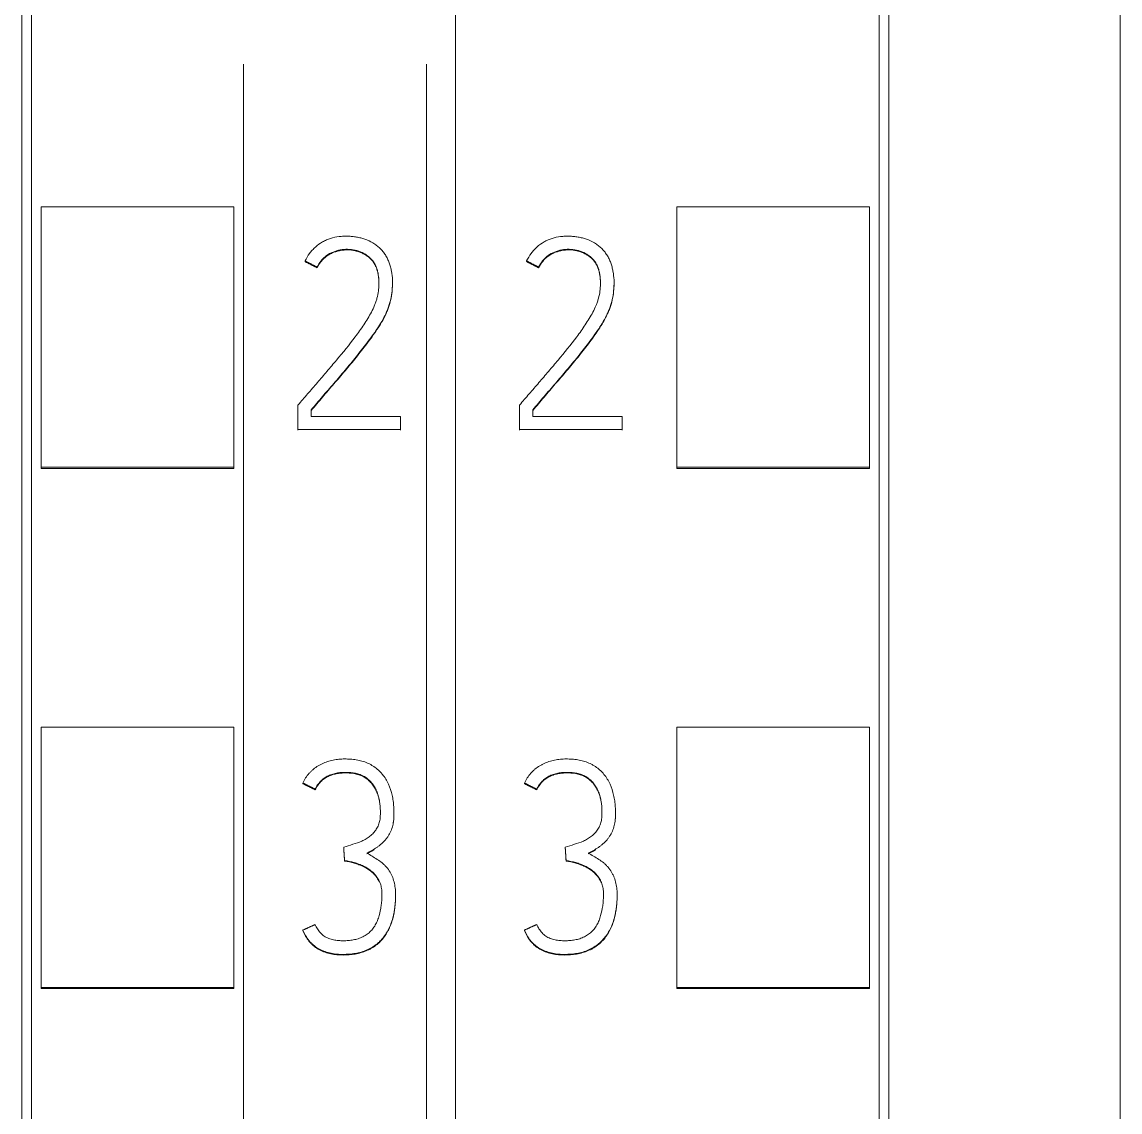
# Model space of a CAD drawing. Header units: millimetres. Extents: x 4137 to 6698, y 1400 to 3585.
# Drawn here: x 5350.55 to 5361.95, y 3282.65 to 3293.96 of the extents above; entities that cross this region are included whole.
import ezdxf

# ---------------------------------------------------------------- set-up
doc = ezdxf.new("R2010")
doc.units = ezdxf.units.MM
doc.layers.add('000-PI-Oprema', color=30, linetype='Continuous', lineweight=5)

msp = doc.modelspace()

# ---------------------------------------------------------------- linework, layer by layer
at = {"layer": '000-PI-Oprema', "color": 0, "linetype": 'ByBlock', "lineweight": 0}
for p, q in [((5355.048, 3360.459), (5355.048, 3247.041)), ((5355.048, 3360.459), (5355.048, 3247.041)), ((5350.648, 3249.363), (5350.648, 3358.178)), ((5359.448, 3358.178), (5359.448, 3249.363)), ((5352.848, 3293.528), (5352.848, 3229.573)), ((5354.748, 3293.528), (5354.748, 3229.573)), ((5350.748, 3289.342), (5350.748, 3292.044)), ((5350.748, 3292.044), (5352.748, 3292.044)), ((5352.748, 3289.342), (5352.748, 3292.044)), ((5357.348, 3289.342), (5357.348, 3292.044)), ((5359.348, 3292.044), (5357.348, 3292.044)), ((5359.348, 3289.342), (5359.348, 3292.044)), ((5353.487, 3291.483), (5353.487, 3291.476)), ((5353.612, 3291.419), (5353.612, 3291.413)), ((5355.787, 3291.483), (5355.787, 3291.476)), ((5355.912, 3291.419), (5355.912, 3291.413)), ((5354.395, 3291.251), (5354.395, 3291.257)), ((5356.695, 3291.251), (5356.695, 3291.257)), ((5353.413, 3289.987), (5353.413, 3289.732)), ((5353.551, 3289.87), (5353.551, 3289.937)), ((5355.713, 3289.987), (5355.713, 3289.732)), ((5355.851, 3289.87), (5355.851, 3289.937)), ((5354.478, 3289.87), (5353.551, 3289.87)), ((5354.478, 3289.732), (5354.478, 3289.87)), ((5356.778, 3289.87), (5355.851, 3289.87)), ((5356.778, 3289.732), (5356.778, 3289.87)), ((5353.413, 3289.732), (5353.413, 3289.725)), ((5353.413, 3289.732), (5354.478, 3289.732)), ((5354.478, 3289.732), (5354.478, 3289.725)), ((5355.713, 3289.732), (5355.713, 3289.725)), ((5355.713, 3289.732), (5356.778, 3289.732)), ((5356.778, 3289.732), (5356.778, 3289.725)), ((5350.748, 3289.328), (5350.748, 3289.342)), ((5350.748, 3289.342), (5352.748, 3289.342)), ((5350.748, 3289.328), (5352.748, 3289.328)), ((5352.748, 3289.328), (5352.748, 3289.342)), ((5357.348, 3289.328), (5357.348, 3289.342)), ((5359.348, 3289.342), (5357.348, 3289.342)), ((5359.348, 3289.328), (5357.348, 3289.328)), ((5359.348, 3289.328), (5359.348, 3289.342)), ((5350.748, 3283.941), (5350.748, 3286.642)), ((5350.748, 3286.642), (5352.748, 3286.642)), ((5352.748, 3283.941), (5352.748, 3286.642)), ((5357.348, 3283.941), (5357.348, 3286.642)), ((5359.348, 3286.642), (5357.348, 3286.642)), ((5359.348, 3283.941), (5359.348, 3286.642)), ((5353.464, 3286.063), (5353.464, 3286.057)), ((5355.764, 3286.063), (5355.764, 3286.057)), ((5353.592, 3285.999), (5353.592, 3285.993)), ((5355.892, 3285.999), (5355.892, 3285.993)), ((5354.41, 3285.745), (5354.41, 3285.751)), ((5356.71, 3285.745), (5356.71, 3285.751)), ((5353.888, 3285.398), (5353.888, 3285.392)), ((5356.188, 3285.398), (5356.188, 3285.392)), ((5353.897, 3285.259), (5353.897, 3285.253)), ((5356.197, 3285.259), (5356.197, 3285.253)), ((5354.427, 3284.891), (5354.427, 3284.898)), ((5356.727, 3284.891), (5356.727, 3284.898)), ((5353.464, 3284.536), (5353.464, 3284.53)), ((5355.764, 3284.536), (5355.764, 3284.53)), ((5350.748, 3283.928), (5350.748, 3283.941)), ((5350.748, 3283.941), (5352.748, 3283.941)), ((5350.748, 3283.928), (5352.748, 3283.928)), ((5352.748, 3283.928), (5352.748, 3283.941)), ((5357.348, 3283.928), (5357.348, 3283.941)), ((5359.348, 3283.941), (5357.348, 3283.941)), ((5359.348, 3283.928), (5357.348, 3283.928)), ((5359.348, 3283.928), (5359.348, 3283.941))]:
    msp.add_line(p, q, dxfattribs=at)
for points, knots in [([(5350.548, 3249.078), (5350.548, 3252.418), (5350.548, 3260.383), (5350.548, 3273.023), (5350.548, 3288.509), (5350.548, 3302.803), (5350.548, 3317.013), (5350.548, 3331.58), (5350.548, 3345.75), (5350.548, 3355.32), (5350.548, 3358.364)], [0, 0, 0, 0, 0.091483, 0.21812, 0.346206, 0.515858, 0.610111, 0.736264, 0.916066, 1, 1, 1, 1]), ([(5359.548, 3358.364), (5359.548, 3355.32), (5359.548, 3345.75), (5359.548, 3331.58), (5359.548, 3317.013), (5359.548, 3302.803), (5359.548, 3288.509), (5359.548, 3273.023), (5359.548, 3260.383), (5359.548, 3252.418), (5359.548, 3249.078)], [0, 0, 0, 0, 0.083934, 0.263736, 0.389889, 0.484142, 0.653794, 0.78188, 0.908517, 1, 1, 1, 1]), ([(5361.948, 3355.298), (5361.948, 3353.275), (5361.948, 3344.726), (5361.948, 3331.58), (5361.948, 3317.013), (5361.948, 3302.803), (5361.948, 3288.509), (5361.948, 3273.023), (5361.948, 3260.265), (5361.948, 3251.383), (5361.948, 3247.126), (5361.948, 3246.328)], [0, 0, 0, 0, 0.055935, 0.236292, 0.362833, 0.457376, 0.627551, 0.756032, 0.883059, 0.978086, 1, 1, 1, 1]), ([(5353.551, 3289.937), (5353.59, 3289.983), (5353.629, 3290.029), (5353.707, 3290.121), (5353.746, 3290.166), (5353.825, 3290.258), (5353.864, 3290.304), (5353.941, 3290.396), (5353.98, 3290.443), (5354.056, 3290.536), (5354.093, 3290.583), (5354.148, 3290.655), (5354.166, 3290.68), (5354.201, 3290.729), (5354.218, 3290.754), (5354.252, 3290.804), (5354.268, 3290.829), (5354.298, 3290.881), (5354.312, 3290.908), (5354.331, 3290.949), (5354.337, 3290.962), (5354.348, 3290.991), (5354.353, 3291.005), (5354.367, 3291.048), (5354.375, 3291.077), (5354.386, 3291.136), (5354.39, 3291.166), (5354.393, 3291.211), (5354.394, 3291.226), (5354.395, 3291.257), (5354.395, 3291.272), (5354.393, 3291.317), (5354.389, 3291.347), (5354.381, 3291.392), (5354.378, 3291.406), (5354.37, 3291.436), (5354.366, 3291.45), (5354.356, 3291.479), (5354.349, 3291.493), (5354.336, 3291.519), (5354.329, 3291.533), (5354.317, 3291.552), (5354.312, 3291.558), (5354.303, 3291.57), (5354.299, 3291.576), (5354.284, 3291.594), (5354.274, 3291.605), (5354.253, 3291.626), (5354.241, 3291.636), (5354.223, 3291.65), (5354.217, 3291.655), (5354.205, 3291.663), (5354.198, 3291.667), (5354.165, 3291.687), (5354.137, 3291.699), (5354.094, 3291.714), (5354.08, 3291.718), (5354.051, 3291.726), (5354.036, 3291.729), (5354.006, 3291.734), (5353.991, 3291.736), (5353.961, 3291.739), (5353.946, 3291.74), (5353.915, 3291.741), (5353.9, 3291.74), (5353.87, 3291.739), (5353.855, 3291.738), (5353.81, 3291.733), (5353.78, 3291.727), (5353.737, 3291.713), (5353.723, 3291.708), (5353.702, 3291.698), (5353.695, 3291.695), (5353.681, 3291.688), (5353.674, 3291.685), (5353.642, 3291.666), (5353.617, 3291.648), (5353.583, 3291.618), (5353.572, 3291.607), (5353.552, 3291.584), (5353.542, 3291.573), (5353.516, 3291.536), (5353.5, 3291.511), (5353.487, 3291.483)], [0, 0, 0, 0, 0.0625, 0.0625, 0.125, 0.125, 0.1875, 0.1875, 0.25, 0.25, 0.3125, 0.3125, 0.34375, 0.34375, 0.375, 0.375, 0.40625, 0.40625, 0.4375, 0.4375, 0.453125, 0.453125, 0.46875, 0.46875, 0.5, 0.5, 0.53125, 0.53125, 0.546875, 0.546875, 0.5625, 0.5625, 0.59375, 0.59375, 0.609375, 0.609375, 0.625, 0.625, 0.640625, 0.640625, 0.65625, 0.65625, 0.664063, 0.664063, 0.671875, 0.671875, 0.6875, 0.6875, 0.703125, 0.703125, 0.710938, 0.710938, 0.71875, 0.71875, 0.75, 0.75, 0.765625, 0.765625, 0.78125, 0.78125, 0.796875, 0.796875, 0.8125, 0.8125, 0.828125, 0.828125, 0.84375, 0.84375, 0.875, 0.875, 0.890625, 0.890625, 0.898438, 0.898438, 0.90625, 0.90625, 0.9375, 0.9375, 0.953125, 0.953125, 0.96875, 0.96875, 1, 1, 1, 1]), ([(5355.851, 3289.937), (5355.89, 3289.983), (5355.929, 3290.029), (5356.007, 3290.121), (5356.046, 3290.166), (5356.125, 3290.258), (5356.164, 3290.304), (5356.241, 3290.396), (5356.28, 3290.443), (5356.356, 3290.536), (5356.393, 3290.583), (5356.448, 3290.655), (5356.466, 3290.68), (5356.501, 3290.729), (5356.518, 3290.754), (5356.552, 3290.804), (5356.568, 3290.829), (5356.598, 3290.881), (5356.612, 3290.908), (5356.631, 3290.949), (5356.637, 3290.962), (5356.648, 3290.991), (5356.653, 3291.005), (5356.667, 3291.048), (5356.675, 3291.077), (5356.686, 3291.136), (5356.69, 3291.166), (5356.693, 3291.211), (5356.694, 3291.226), (5356.695, 3291.257), (5356.695, 3291.272), (5356.693, 3291.317), (5356.689, 3291.347), (5356.681, 3291.392), (5356.678, 3291.406), (5356.67, 3291.436), (5356.666, 3291.45), (5356.656, 3291.479), (5356.649, 3291.493), (5356.636, 3291.519), (5356.629, 3291.533), (5356.617, 3291.552), (5356.612, 3291.558), (5356.603, 3291.57), (5356.599, 3291.576), (5356.584, 3291.594), (5356.574, 3291.605), (5356.553, 3291.626), (5356.541, 3291.636), (5356.523, 3291.65), (5356.517, 3291.655), (5356.505, 3291.663), (5356.498, 3291.667), (5356.465, 3291.687), (5356.437, 3291.699), (5356.394, 3291.714), (5356.38, 3291.718), (5356.351, 3291.726), (5356.336, 3291.729), (5356.306, 3291.734), (5356.291, 3291.736), (5356.261, 3291.739), (5356.246, 3291.74), (5356.215, 3291.741), (5356.2, 3291.74), (5356.17, 3291.739), (5356.155, 3291.738), (5356.11, 3291.733), (5356.08, 3291.727), (5356.037, 3291.713), (5356.023, 3291.708), (5356.002, 3291.698), (5355.995, 3291.695), (5355.981, 3291.688), (5355.974, 3291.685), (5355.942, 3291.666), (5355.917, 3291.648), (5355.883, 3291.618), (5355.872, 3291.607), (5355.852, 3291.584), (5355.842, 3291.573), (5355.816, 3291.536), (5355.8, 3291.511), (5355.787, 3291.483)], [0, 0, 0, 0, 0.0625, 0.0625, 0.125, 0.125, 0.1875, 0.1875, 0.25, 0.25, 0.3125, 0.3125, 0.34375, 0.34375, 0.375, 0.375, 0.40625, 0.40625, 0.4375, 0.4375, 0.453125, 0.453125, 0.46875, 0.46875, 0.5, 0.5, 0.53125, 0.53125, 0.546875, 0.546875, 0.5625, 0.5625, 0.59375, 0.59375, 0.609375, 0.609375, 0.625, 0.625, 0.640625, 0.640625, 0.65625, 0.65625, 0.664063, 0.664063, 0.671875, 0.671875, 0.6875, 0.6875, 0.703125, 0.703125, 0.710938, 0.710938, 0.71875, 0.71875, 0.75, 0.75, 0.765625, 0.765625, 0.78125, 0.78125, 0.796875, 0.796875, 0.8125, 0.8125, 0.828125, 0.828125, 0.84375, 0.84375, 0.875, 0.875, 0.890625, 0.890625, 0.898438, 0.898438, 0.90625, 0.90625, 0.9375, 0.9375, 0.953125, 0.953125, 0.96875, 0.96875, 1, 1, 1, 1]), ([(5353.612, 3291.419), (5353.624, 3291.442), (5353.637, 3291.464), (5353.661, 3291.495), (5353.67, 3291.504), (5353.689, 3291.523), (5353.699, 3291.531), (5353.73, 3291.554), (5353.753, 3291.566), (5353.801, 3291.586), (5353.826, 3291.593), (5353.864, 3291.6), (5353.877, 3291.602), (5353.903, 3291.604), (5353.916, 3291.605), (5353.955, 3291.604), (5353.981, 3291.601), (5354.018, 3291.593), (5354.031, 3291.589), (5354.056, 3291.581), (5354.068, 3291.576), (5354.103, 3291.56), (5354.125, 3291.546), (5354.155, 3291.522), (5354.165, 3291.513), (5354.183, 3291.494), (5354.191, 3291.484), (5354.202, 3291.468), (5354.206, 3291.462), (5354.212, 3291.451), (5354.221, 3291.434), (5354.228, 3291.416), (5354.237, 3291.391), (5354.24, 3291.378), (5354.245, 3291.353), (5354.247, 3291.34), (5354.251, 3291.314), (5354.252, 3291.302), (5354.253, 3291.276), (5354.253, 3291.263), (5354.253, 3291.237), (5354.253, 3291.224), (5354.251, 3291.198), (5354.25, 3291.185), (5354.245, 3291.147), (5354.24, 3291.121), (5354.23, 3291.084), (5354.226, 3291.071), (5354.218, 3291.047), (5354.213, 3291.035), (5354.198, 3290.999), (5354.187, 3290.975), (5354.164, 3290.93), (5354.151, 3290.908), (5354.124, 3290.864), (5354.11, 3290.842), (5354.068, 3290.778), (5354.038, 3290.737), (5353.945, 3290.613), (5353.88, 3290.533), (5353.781, 3290.415), (5353.748, 3290.376), (5353.681, 3290.298), (5353.648, 3290.259), (5353.581, 3290.181), (5353.547, 3290.142), (5353.48, 3290.064), (5353.446, 3290.025), (5353.413, 3289.987)], [0, 0, 0, 0, 0.03125, 0.03125, 0.046875, 0.046875, 0.0625, 0.0625, 0.09375, 0.09375, 0.125, 0.125, 0.140625, 0.140625, 0.15625, 0.15625, 0.1875, 0.1875, 0.203125, 0.203125, 0.21875, 0.21875, 0.25, 0.25, 0.265625, 0.265625, 0.28125, 0.28125, 0.289063, 0.289063, 0.296875, 0.3125, 0.3125, 0.328125, 0.328125, 0.34375, 0.34375, 0.359375, 0.359375, 0.375, 0.375, 0.390625, 0.390625, 0.40625, 0.40625, 0.4375, 0.4375, 0.453125, 0.453125, 0.46875, 0.46875, 0.5, 0.5, 0.53125, 0.53125, 0.5625, 0.5625, 0.625, 0.625, 0.75, 0.75, 0.8125, 0.8125, 0.875, 0.875, 0.9375, 0.9375, 1, 1, 1, 1]), ([(5354.253, 3291.248), (5354.253, 3291.258), (5354.253, 3291.269), (5354.252, 3291.292), (5354.251, 3291.305), (5354.248, 3291.33), (5354.246, 3291.343), (5354.241, 3291.369), (5354.237, 3291.381), (5354.23, 3291.406), (5354.225, 3291.418), (5354.217, 3291.436), (5354.214, 3291.442), (5354.207, 3291.453), (5354.204, 3291.459), (5354.186, 3291.486), (5354.168, 3291.505), (5354.143, 3291.526), (5354.137, 3291.53), (5354.127, 3291.537), (5354.111, 3291.548), (5354.082, 3291.564), (5354.058, 3291.574), (5354.033, 3291.583), (5354.021, 3291.586), (5353.983, 3291.595), (5353.957, 3291.598), (5353.905, 3291.599), (5353.866, 3291.595), (5353.828, 3291.586), (5353.803, 3291.579), (5353.79, 3291.575), (5353.766, 3291.565), (5353.754, 3291.56), (5353.732, 3291.547), (5353.72, 3291.54), (5353.689, 3291.517), (5353.67, 3291.499), (5353.646, 3291.469), (5353.638, 3291.458), (5353.624, 3291.436), (5353.618, 3291.425), (5353.612, 3291.413)], [0, 0, 0, 0, 0.034384, 0.034384, 0.076368, 0.076368, 0.118351, 0.118351, 0.160334, 0.160334, 0.202317, 0.202317, 0.223309, 0.223309, 0.244301, 0.244301, 0.328267, 0.328267, 0.349259, 0.349259, 0.370251, 0.412234, 0.454217, 0.454217, 0.496201, 0.496201, 0.580167, 0.580167, 0.664134, 0.706117, 0.706117, 0.7481, 0.7481, 0.790084, 0.790084, 0.832067, 0.832067, 0.916033, 0.916033, 0.958017, 0.958017, 1, 1, 1, 1]), ([(5355.912, 3291.419), (5355.924, 3291.442), (5355.937, 3291.464), (5355.961, 3291.495), (5355.97, 3291.504), (5355.989, 3291.523), (5355.999, 3291.531), (5356.03, 3291.554), (5356.053, 3291.566), (5356.101, 3291.586), (5356.126, 3291.593), (5356.164, 3291.6), (5356.177, 3291.602), (5356.203, 3291.604), (5356.216, 3291.605), (5356.255, 3291.604), (5356.281, 3291.601), (5356.318, 3291.593), (5356.331, 3291.589), (5356.356, 3291.581), (5356.368, 3291.576), (5356.403, 3291.56), (5356.425, 3291.546), (5356.455, 3291.522), (5356.465, 3291.513), (5356.483, 3291.494), (5356.491, 3291.484), (5356.502, 3291.468), (5356.506, 3291.462), (5356.512, 3291.451), (5356.521, 3291.434), (5356.528, 3291.416), (5356.537, 3291.391), (5356.54, 3291.378), (5356.545, 3291.353), (5356.547, 3291.34), (5356.551, 3291.314), (5356.552, 3291.302), (5356.553, 3291.276), (5356.553, 3291.263), (5356.553, 3291.237), (5356.553, 3291.224), (5356.551, 3291.198), (5356.55, 3291.185), (5356.545, 3291.147), (5356.54, 3291.121), (5356.53, 3291.084), (5356.526, 3291.071), (5356.518, 3291.047), (5356.513, 3291.035), (5356.498, 3290.999), (5356.487, 3290.975), (5356.464, 3290.93), (5356.451, 3290.908), (5356.424, 3290.864), (5356.41, 3290.842), (5356.368, 3290.778), (5356.338, 3290.737), (5356.245, 3290.613), (5356.18, 3290.533), (5356.081, 3290.415), (5356.048, 3290.376), (5355.981, 3290.298), (5355.948, 3290.259), (5355.881, 3290.181), (5355.847, 3290.142), (5355.78, 3290.064), (5355.746, 3290.025), (5355.713, 3289.987)], [0, 0, 0, 0, 0.03125, 0.03125, 0.046875, 0.046875, 0.0625, 0.0625, 0.09375, 0.09375, 0.125, 0.125, 0.140625, 0.140625, 0.15625, 0.15625, 0.1875, 0.1875, 0.203125, 0.203125, 0.21875, 0.21875, 0.25, 0.25, 0.265625, 0.265625, 0.28125, 0.28125, 0.289062, 0.289062, 0.296875, 0.3125, 0.3125, 0.328125, 0.328125, 0.34375, 0.34375, 0.359375, 0.359375, 0.375, 0.375, 0.390625, 0.390625, 0.40625, 0.40625, 0.4375, 0.4375, 0.453125, 0.453125, 0.46875, 0.46875, 0.5, 0.5, 0.53125, 0.53125, 0.5625, 0.5625, 0.625, 0.625, 0.75, 0.75, 0.8125, 0.8125, 0.875, 0.875, 0.9375, 0.9375, 1, 1, 1, 1]), ([(5356.553, 3291.248), (5356.553, 3291.258), (5356.553, 3291.269), (5356.552, 3291.292), (5356.551, 3291.305), (5356.548, 3291.33), (5356.546, 3291.343), (5356.541, 3291.369), (5356.537, 3291.381), (5356.53, 3291.406), (5356.525, 3291.418), (5356.517, 3291.436), (5356.514, 3291.442), (5356.507, 3291.453), (5356.504, 3291.459), (5356.486, 3291.486), (5356.468, 3291.505), (5356.443, 3291.526), (5356.437, 3291.53), (5356.427, 3291.537), (5356.411, 3291.548), (5356.382, 3291.564), (5356.358, 3291.574), (5356.333, 3291.583), (5356.321, 3291.586), (5356.283, 3291.595), (5356.257, 3291.598), (5356.205, 3291.599), (5356.166, 3291.595), (5356.128, 3291.586), (5356.103, 3291.579), (5356.09, 3291.575), (5356.066, 3291.565), (5356.054, 3291.56), (5356.032, 3291.547), (5356.02, 3291.54), (5355.989, 3291.517), (5355.97, 3291.499), (5355.946, 3291.469), (5355.938, 3291.458), (5355.924, 3291.436), (5355.918, 3291.425), (5355.912, 3291.413)], [0, 0, 0, 0, 0.034384, 0.034384, 0.076368, 0.076368, 0.118351, 0.118351, 0.160334, 0.160334, 0.202317, 0.202317, 0.223309, 0.223309, 0.244301, 0.244301, 0.328267, 0.328267, 0.349259, 0.349259, 0.370251, 0.412234, 0.454217, 0.454217, 0.496201, 0.496201, 0.580167, 0.580167, 0.664134, 0.706117, 0.706117, 0.7481, 0.7481, 0.790084, 0.790084, 0.832067, 0.832067, 0.916033, 0.916033, 0.958017, 0.958017, 1, 1, 1, 1]), ([(5354.395, 3291.25), (5354.395, 3291.245), (5354.395, 3291.239), (5354.394, 3291.218), (5354.393, 3291.203), (5354.39, 3291.158), (5354.386, 3291.128), (5354.374, 3291.069), (5354.367, 3291.04), (5354.353, 3290.997), (5354.347, 3290.983), (5354.336, 3290.954), (5354.33, 3290.94), (5354.311, 3290.899), (5354.297, 3290.873), (5354.267, 3290.821), (5354.25, 3290.796), (5354.217, 3290.746), (5354.2, 3290.721), (5354.165, 3290.673), (5354.147, 3290.648), (5354.093, 3290.576), (5354.055, 3290.529), (5353.979, 3290.436), (5353.941, 3290.39), (5353.863, 3290.297), (5353.824, 3290.252), (5353.746, 3290.16), (5353.707, 3290.114), (5353.629, 3290.022), (5353.59, 3289.976), (5353.551, 3289.93)], [0, 0, 0, 0, 0.010377, 0.010377, 0.038652, 0.038652, 0.095202, 0.095202, 0.151752, 0.151752, 0.180027, 0.180027, 0.208302, 0.208302, 0.264851, 0.264851, 0.321401, 0.321401, 0.377951, 0.377951, 0.434501, 0.434501, 0.547601, 0.547601, 0.660701, 0.660701, 0.7738, 0.7738, 0.8869, 0.8869, 1, 1, 1, 1]), ([(5356.695, 3291.25), (5356.695, 3291.245), (5356.695, 3291.239), (5356.694, 3291.218), (5356.693, 3291.203), (5356.69, 3291.158), (5356.686, 3291.128), (5356.674, 3291.069), (5356.667, 3291.04), (5356.653, 3290.997), (5356.647, 3290.983), (5356.636, 3290.954), (5356.63, 3290.94), (5356.611, 3290.899), (5356.597, 3290.873), (5356.567, 3290.821), (5356.55, 3290.796), (5356.517, 3290.746), (5356.5, 3290.721), (5356.465, 3290.673), (5356.447, 3290.648), (5356.393, 3290.576), (5356.355, 3290.529), (5356.279, 3290.436), (5356.241, 3290.39), (5356.163, 3290.297), (5356.124, 3290.252), (5356.046, 3290.16), (5356.007, 3290.114), (5355.929, 3290.022), (5355.89, 3289.976), (5355.851, 3289.93)], [0, 0, 0, 0, 0.010377, 0.010377, 0.038652, 0.038652, 0.095202, 0.095202, 0.151752, 0.151752, 0.180027, 0.180027, 0.208302, 0.208302, 0.264851, 0.264851, 0.321401, 0.321401, 0.377951, 0.377951, 0.434501, 0.434501, 0.547601, 0.547601, 0.660701, 0.660701, 0.7738, 0.7738, 0.8869, 0.8869, 1, 1, 1, 1]), ([(5353.464, 3286.063), (5353.472, 3286.082), (5353.492, 3286.117), (5353.516, 3286.149), (5353.537, 3286.172), (5353.544, 3286.179), (5353.558, 3286.193), (5353.566, 3286.2), (5353.589, 3286.219), (5353.606, 3286.231), (5353.632, 3286.246), (5353.641, 3286.252), (5353.659, 3286.261), (5353.668, 3286.265), (5353.695, 3286.278), (5353.714, 3286.285), (5353.743, 3286.293), (5353.753, 3286.296), (5353.773, 3286.3), (5353.783, 3286.302), (5353.813, 3286.307), (5353.853, 3286.312), (5353.893, 3286.313), (5353.933, 3286.312), (5353.953, 3286.312), (5353.993, 3286.308), (5354.014, 3286.305), (5354.053, 3286.297), (5354.073, 3286.292), (5354.111, 3286.28), (5354.13, 3286.273), (5354.157, 3286.26), (5354.166, 3286.255), (5354.184, 3286.245), (5354.193, 3286.24), (5354.218, 3286.223), (5354.233, 3286.211), (5354.256, 3286.191), (5354.263, 3286.184), (5354.277, 3286.169), (5354.283, 3286.161), (5354.316, 3286.122), (5354.336, 3286.088), (5354.37, 3286.014), (5354.382, 3285.975), (5354.395, 3285.917), (5354.399, 3285.897), (5354.404, 3285.857), (5354.406, 3285.837), (5354.409, 3285.797), (5354.41, 3285.777), (5354.41, 3285.736), (5354.41, 3285.716), (5354.407, 3285.676), (5354.404, 3285.656), (5354.396, 3285.616), (5354.391, 3285.597), (5354.376, 3285.559), (5354.367, 3285.541), (5354.352, 3285.515), (5354.346, 3285.506), (5354.335, 3285.49), (5354.328, 3285.482), (5354.309, 3285.459), (5354.295, 3285.445), (5354.272, 3285.425), (5354.264, 3285.418), (5354.248, 3285.406), (5354.24, 3285.4), (5354.215, 3285.383), (5354.198, 3285.373), (5354.163, 3285.353), (5354.145, 3285.343), (5354.127, 3285.334)], [0, 0, 0, 0, 0.03125, 0.0625, 0.0625, 0.078125, 0.078125, 0.09375, 0.09375, 0.125, 0.125, 0.140625, 0.140625, 0.15625, 0.15625, 0.1875, 0.1875, 0.203125, 0.203125, 0.21875, 0.21875, 0.25, 0.28125, 0.28125, 0.3125, 0.3125, 0.34375, 0.34375, 0.375, 0.375, 0.40625, 0.40625, 0.421875, 0.421875, 0.4375, 0.4375, 0.46875, 0.46875, 0.484375, 0.484375, 0.5, 0.5, 0.5625, 0.5625, 0.625, 0.625, 0.65625, 0.65625, 0.6875, 0.6875, 0.71875, 0.71875, 0.75, 0.75, 0.78125, 0.78125, 0.8125, 0.8125, 0.84375, 0.84375, 0.859375, 0.859375, 0.875, 0.875, 0.90625, 0.90625, 0.921875, 0.921875, 0.9375, 0.9375, 0.96875, 0.96875, 1, 1, 1, 1]), ([(5355.764, 3286.063), (5355.772, 3286.082), (5355.792, 3286.117), (5355.816, 3286.149), (5355.837, 3286.172), (5355.844, 3286.179), (5355.858, 3286.193), (5355.866, 3286.2), (5355.889, 3286.219), (5355.906, 3286.231), (5355.932, 3286.246), (5355.941, 3286.252), (5355.959, 3286.261), (5355.968, 3286.265), (5355.995, 3286.278), (5356.014, 3286.285), (5356.043, 3286.293), (5356.053, 3286.296), (5356.073, 3286.3), (5356.083, 3286.302), (5356.113, 3286.307), (5356.153, 3286.312), (5356.193, 3286.313), (5356.233, 3286.312), (5356.253, 3286.312), (5356.293, 3286.308), (5356.314, 3286.305), (5356.353, 3286.297), (5356.373, 3286.292), (5356.411, 3286.28), (5356.43, 3286.273), (5356.457, 3286.26), (5356.466, 3286.255), (5356.484, 3286.245), (5356.493, 3286.24), (5356.518, 3286.223), (5356.533, 3286.211), (5356.556, 3286.191), (5356.563, 3286.184), (5356.577, 3286.169), (5356.583, 3286.161), (5356.616, 3286.122), (5356.636, 3286.088), (5356.67, 3286.014), (5356.682, 3285.975), (5356.695, 3285.917), (5356.699, 3285.897), (5356.704, 3285.857), (5356.706, 3285.837), (5356.709, 3285.797), (5356.71, 3285.777), (5356.71, 3285.736), (5356.71, 3285.716), (5356.707, 3285.676), (5356.704, 3285.656), (5356.696, 3285.616), (5356.691, 3285.597), (5356.676, 3285.559), (5356.667, 3285.541), (5356.652, 3285.515), (5356.646, 3285.506), (5356.635, 3285.49), (5356.628, 3285.482), (5356.609, 3285.459), (5356.595, 3285.445), (5356.572, 3285.425), (5356.564, 3285.418), (5356.548, 3285.406), (5356.54, 3285.4), (5356.515, 3285.383), (5356.498, 3285.373), (5356.463, 3285.353), (5356.445, 3285.343), (5356.427, 3285.334)], [0, 0, 0, 0, 0.03125, 0.0625, 0.0625, 0.078125, 0.078125, 0.09375, 0.09375, 0.125, 0.125, 0.140625, 0.140625, 0.15625, 0.15625, 0.1875, 0.1875, 0.203125, 0.203125, 0.21875, 0.21875, 0.25, 0.28125, 0.28125, 0.3125, 0.3125, 0.34375, 0.34375, 0.375, 0.375, 0.40625, 0.40625, 0.421875, 0.421875, 0.4375, 0.4375, 0.46875, 0.46875, 0.484375, 0.484375, 0.5, 0.5, 0.5625, 0.5625, 0.625, 0.625, 0.65625, 0.65625, 0.6875, 0.6875, 0.71875, 0.71875, 0.75, 0.75, 0.78125, 0.78125, 0.8125, 0.8125, 0.84375, 0.84375, 0.859375, 0.859375, 0.875, 0.875, 0.90625, 0.90625, 0.921875, 0.921875, 0.9375, 0.9375, 0.96875, 0.96875, 1, 1, 1, 1]), ([(5353.888, 3285.398), (5353.92, 3285.407), (5353.951, 3285.417), (5354.014, 3285.437), (5354.046, 3285.446), (5354.091, 3285.467), (5354.106, 3285.475), (5354.134, 3285.492), (5354.148, 3285.501), (5354.167, 3285.516), (5354.174, 3285.521), (5354.186, 3285.533), (5354.192, 3285.539), (5354.208, 3285.557), (5354.218, 3285.57), (5354.231, 3285.591), (5354.236, 3285.598), (5354.243, 3285.613), (5354.247, 3285.62), (5354.256, 3285.644), (5354.26, 3285.659), (5354.266, 3285.692), (5354.267, 3285.708), (5354.269, 3285.742), (5354.269, 3285.758), (5354.268, 3285.807), (5354.266, 3285.84), (5354.258, 3285.889), (5354.254, 3285.905), (5354.248, 3285.929), (5354.246, 3285.937), (5354.24, 3285.953), (5354.238, 3285.961), (5354.228, 3285.984), (5354.221, 3285.999), (5354.205, 3286.028), (5354.196, 3286.042), (5354.175, 3286.068), (5354.164, 3286.08), (5354.147, 3286.098), (5354.14, 3286.103), (5354.127, 3286.113), (5354.121, 3286.118), (5354.099, 3286.132), (5354.085, 3286.14), (5354.054, 3286.152), (5354.038, 3286.157), (5354.006, 3286.165), (5353.989, 3286.168), (5353.957, 3286.172), (5353.94, 3286.173), (5353.907, 3286.174), (5353.89, 3286.174), (5353.857, 3286.172), (5353.84, 3286.17), (5353.808, 3286.165), (5353.792, 3286.161), (5353.768, 3286.154), (5353.76, 3286.152), (5353.744, 3286.146), (5353.736, 3286.143), (5353.721, 3286.135), (5353.714, 3286.132), (5353.7, 3286.123), (5353.693, 3286.118), (5353.673, 3286.104), (5353.66, 3286.093), (5353.637, 3286.069), (5353.626, 3286.056), (5353.607, 3286.029), (5353.599, 3286.014), (5353.592, 3285.999)], [0, 0, 0, 0, 0.0625, 0.0625, 0.125, 0.125, 0.15625, 0.15625, 0.1875, 0.1875, 0.203125, 0.203125, 0.21875, 0.21875, 0.25, 0.25, 0.265625, 0.265625, 0.28125, 0.28125, 0.3125, 0.3125, 0.34375, 0.34375, 0.375, 0.375, 0.4375, 0.4375, 0.46875, 0.46875, 0.484375, 0.484375, 0.5, 0.5, 0.53125, 0.53125, 0.5625, 0.5625, 0.59375, 0.59375, 0.609375, 0.609375, 0.625, 0.625, 0.65625, 0.65625, 0.6875, 0.6875, 0.71875, 0.71875, 0.75, 0.75, 0.78125, 0.78125, 0.8125, 0.8125, 0.84375, 0.84375, 0.859375, 0.859375, 0.875, 0.875, 0.890625, 0.890625, 0.90625, 0.90625, 0.9375, 0.9375, 0.96875, 0.96875, 1, 1, 1, 1]), ([(5353.592, 3285.993), (5353.599, 3286.008), (5353.607, 3286.022), (5353.626, 3286.049), (5353.636, 3286.062), (5353.653, 3286.08), (5353.659, 3286.086), (5353.672, 3286.097), (5353.678, 3286.102), (5353.692, 3286.112), (5353.699, 3286.116), (5353.713, 3286.125), (5353.72, 3286.128), (5353.742, 3286.139), (5353.758, 3286.145), (5353.79, 3286.155), (5353.806, 3286.158), (5353.838, 3286.164), (5353.855, 3286.165), (5353.888, 3286.168), (5353.905, 3286.168), (5353.954, 3286.167), (5353.987, 3286.164), (5354.027, 3286.154), (5354.036, 3286.152), (5354.051, 3286.147), (5354.059, 3286.144), (5354.082, 3286.135), (5354.097, 3286.127), (5354.118, 3286.114), (5354.125, 3286.109), (5354.138, 3286.099), (5354.144, 3286.093), (5354.162, 3286.076), (5354.174, 3286.064), (5354.189, 3286.044), (5354.194, 3286.038), (5354.203, 3286.024), (5354.216, 3286.003), (5354.227, 3285.981), (5354.24, 3285.95), (5354.245, 3285.934), (5354.253, 3285.904), (5354.256, 3285.891), (5354.259, 3285.877)], [0, 0, 0, 0, 0.055991, 0.055991, 0.111982, 0.111982, 0.139978, 0.139978, 0.167973, 0.167973, 0.195969, 0.195969, 0.223964, 0.223964, 0.279955, 0.279955, 0.335946, 0.335946, 0.391937, 0.391937, 0.447928, 0.447928, 0.55991, 0.55991, 0.587906, 0.587906, 0.615901, 0.615901, 0.671892, 0.671892, 0.699888, 0.699888, 0.727884, 0.727884, 0.783875, 0.783875, 0.81187, 0.81187, 0.839866, 0.895857, 0.895857, 0.951848, 0.951848, 1, 1, 1, 1]), ([(5356.188, 3285.398), (5356.22, 3285.407), (5356.251, 3285.417), (5356.314, 3285.437), (5356.346, 3285.446), (5356.391, 3285.467), (5356.406, 3285.475), (5356.434, 3285.492), (5356.448, 3285.501), (5356.467, 3285.516), (5356.474, 3285.521), (5356.486, 3285.533), (5356.492, 3285.539), (5356.508, 3285.557), (5356.518, 3285.57), (5356.531, 3285.591), (5356.536, 3285.598), (5356.543, 3285.613), (5356.547, 3285.62), (5356.556, 3285.644), (5356.56, 3285.659), (5356.566, 3285.692), (5356.567, 3285.708), (5356.569, 3285.742), (5356.569, 3285.758), (5356.568, 3285.807), (5356.566, 3285.84), (5356.558, 3285.889), (5356.554, 3285.905), (5356.548, 3285.929), (5356.546, 3285.937), (5356.54, 3285.953), (5356.538, 3285.961), (5356.528, 3285.984), (5356.521, 3285.999), (5356.505, 3286.028), (5356.496, 3286.042), (5356.475, 3286.068), (5356.464, 3286.08), (5356.447, 3286.098), (5356.44, 3286.103), (5356.427, 3286.113), (5356.421, 3286.118), (5356.399, 3286.132), (5356.385, 3286.14), (5356.354, 3286.152), (5356.338, 3286.157), (5356.306, 3286.165), (5356.289, 3286.168), (5356.257, 3286.172), (5356.24, 3286.173), (5356.207, 3286.174), (5356.19, 3286.174), (5356.157, 3286.172), (5356.14, 3286.17), (5356.108, 3286.165), (5356.092, 3286.161), (5356.068, 3286.154), (5356.06, 3286.152), (5356.044, 3286.146), (5356.036, 3286.143), (5356.021, 3286.135), (5356.014, 3286.132), (5356, 3286.123), (5355.993, 3286.118), (5355.973, 3286.104), (5355.96, 3286.093), (5355.937, 3286.069), (5355.926, 3286.056), (5355.907, 3286.029), (5355.899, 3286.014), (5355.892, 3285.999)], [0, 0, 0, 0, 0.0625, 0.0625, 0.125, 0.125, 0.15625, 0.15625, 0.1875, 0.1875, 0.203125, 0.203125, 0.21875, 0.21875, 0.25, 0.25, 0.265625, 0.265625, 0.28125, 0.28125, 0.3125, 0.3125, 0.34375, 0.34375, 0.375, 0.375, 0.4375, 0.4375, 0.46875, 0.46875, 0.484375, 0.484375, 0.5, 0.5, 0.53125, 0.53125, 0.5625, 0.5625, 0.59375, 0.59375, 0.609375, 0.609375, 0.625, 0.625, 0.65625, 0.65625, 0.6875, 0.6875, 0.71875, 0.71875, 0.75, 0.75, 0.78125, 0.78125, 0.8125, 0.8125, 0.84375, 0.84375, 0.859375, 0.859375, 0.875, 0.875, 0.890625, 0.890625, 0.90625, 0.90625, 0.9375, 0.9375, 0.96875, 0.96875, 1, 1, 1, 1]), ([(5355.892, 3285.993), (5355.899, 3286.008), (5355.907, 3286.022), (5355.926, 3286.049), (5355.936, 3286.062), (5355.953, 3286.08), (5355.959, 3286.086), (5355.972, 3286.097), (5355.978, 3286.102), (5355.992, 3286.112), (5355.999, 3286.116), (5356.013, 3286.125), (5356.02, 3286.128), (5356.042, 3286.139), (5356.058, 3286.145), (5356.09, 3286.155), (5356.106, 3286.158), (5356.138, 3286.164), (5356.155, 3286.165), (5356.188, 3286.168), (5356.205, 3286.168), (5356.254, 3286.167), (5356.287, 3286.164), (5356.327, 3286.154), (5356.336, 3286.152), (5356.351, 3286.147), (5356.359, 3286.144), (5356.382, 3286.135), (5356.397, 3286.127), (5356.418, 3286.114), (5356.425, 3286.109), (5356.438, 3286.099), (5356.444, 3286.093), (5356.462, 3286.076), (5356.474, 3286.064), (5356.489, 3286.044), (5356.494, 3286.038), (5356.503, 3286.024), (5356.516, 3286.003), (5356.527, 3285.981), (5356.54, 3285.95), (5356.545, 3285.934), (5356.553, 3285.904), (5356.556, 3285.891), (5356.559, 3285.877)], [0, 0, 0, 0, 0.055991, 0.055991, 0.111982, 0.111982, 0.139978, 0.139978, 0.167973, 0.167973, 0.195969, 0.195969, 0.223964, 0.223964, 0.279955, 0.279955, 0.335946, 0.335946, 0.391937, 0.391937, 0.447928, 0.447928, 0.55991, 0.55991, 0.587906, 0.587906, 0.615901, 0.615901, 0.671892, 0.671892, 0.699888, 0.699888, 0.727884, 0.727884, 0.783875, 0.783875, 0.81187, 0.81187, 0.839866, 0.895857, 0.895857, 0.951848, 0.951848, 1, 1, 1, 1]), ([(5354.404, 3285.652), (5354.406, 3285.664), (5354.407, 3285.676), (5354.409, 3285.707), (5354.41, 3285.726), (5354.41, 3285.744)], [0, 0, 0, 0, 0.4, 0.4, 1, 1, 1, 1]), ([(5356.704, 3285.652), (5356.706, 3285.664), (5356.707, 3285.676), (5356.709, 3285.707), (5356.71, 3285.726), (5356.71, 3285.744)], [0, 0, 0, 0, 0.4, 0.4, 1, 1, 1, 1]), ([(5354.127, 3285.328), (5354.145, 3285.337), (5354.163, 3285.347), (5354.188, 3285.361), (5354.196, 3285.366), (5354.204, 3285.371)], [0, 0, 0, 0, 0.680967, 0.680967, 1, 1, 1, 1]), ([(5356.427, 3285.328), (5356.445, 3285.337), (5356.463, 3285.347), (5356.488, 3285.361), (5356.496, 3285.366), (5356.504, 3285.371)], [0, 0, 0, 0, 0.680967, 0.680967, 1, 1, 1, 1]), ([(5354.127, 3285.334), (5354.146, 3285.325), (5354.164, 3285.314), (5354.2, 3285.293), (5354.218, 3285.282), (5354.254, 3285.259), (5354.271, 3285.247), (5354.295, 3285.227), (5354.303, 3285.22), (5354.318, 3285.205), (5354.325, 3285.197), (5354.346, 3285.174), (5354.358, 3285.157), (5354.374, 3285.129), (5354.379, 3285.12), (5354.389, 3285.101), (5354.393, 3285.091), (5354.404, 3285.062), (5354.41, 3285.042), (5354.417, 3285.011), (5354.419, 3285), (5354.422, 3284.979), (5354.424, 3284.969), (5354.426, 3284.937), (5354.427, 3284.916), (5354.426, 3284.875), (5354.426, 3284.854), (5354.423, 3284.812), (5354.421, 3284.791), (5354.416, 3284.749), (5354.412, 3284.728), (5354.4, 3284.667), (5354.389, 3284.627), (5354.369, 3284.578), (5354.365, 3284.569), (5354.356, 3284.549), (5354.351, 3284.54), (5354.336, 3284.512), (5354.325, 3284.494), (5354.3, 3284.46), (5354.287, 3284.444), (5354.265, 3284.421), (5354.257, 3284.414), (5354.241, 3284.399), (5354.233, 3284.393), (5354.208, 3284.373), (5354.191, 3284.362), (5354.163, 3284.346), (5354.154, 3284.341), (5354.135, 3284.332), (5354.125, 3284.328), (5354.076, 3284.308), (5354.035, 3284.298), (5353.972, 3284.288), (5353.951, 3284.286), (5353.909, 3284.284), (5353.888, 3284.284), (5353.846, 3284.284), (5353.825, 3284.285), (5353.793, 3284.289), (5353.783, 3284.29), (5353.762, 3284.294), (5353.751, 3284.296), (5353.72, 3284.303), (5353.7, 3284.31), (5353.671, 3284.322), (5353.661, 3284.326), (5353.642, 3284.335), (5353.633, 3284.34), (5353.605, 3284.356), (5353.588, 3284.368), (5353.564, 3284.389), (5353.556, 3284.396), (5353.541, 3284.411), (5353.534, 3284.419), (5353.514, 3284.444), (5353.503, 3284.462), (5353.482, 3284.498), (5353.472, 3284.517), (5353.464, 3284.536)], [0, 0, 0, 0, 0.03125, 0.03125, 0.0625, 0.0625, 0.09375, 0.09375, 0.109375, 0.109375, 0.125, 0.125, 0.15625, 0.15625, 0.171875, 0.171875, 0.1875, 0.1875, 0.21875, 0.21875, 0.234375, 0.234375, 0.25, 0.25, 0.28125, 0.28125, 0.3125, 0.3125, 0.34375, 0.34375, 0.375, 0.375, 0.4375, 0.4375, 0.453125, 0.453125, 0.46875, 0.46875, 0.5, 0.5, 0.53125, 0.53125, 0.546875, 0.546875, 0.5625, 0.5625, 0.59375, 0.59375, 0.609375, 0.609375, 0.625, 0.625, 0.6875, 0.6875, 0.71875, 0.71875, 0.75, 0.75, 0.78125, 0.78125, 0.796875, 0.796875, 0.8125, 0.8125, 0.84375, 0.84375, 0.859375, 0.859375, 0.875, 0.875, 0.90625, 0.90625, 0.921875, 0.921875, 0.9375, 0.9375, 0.96875, 0.96875, 1, 1, 1, 1]), ([(5353.592, 3284.594), (5353.598, 3284.578), (5353.606, 3284.563), (5353.625, 3284.534), (5353.635, 3284.52), (5353.653, 3284.501), (5353.659, 3284.495), (5353.672, 3284.483), (5353.679, 3284.478), (5353.693, 3284.468), (5353.701, 3284.464), (5353.716, 3284.456), (5353.724, 3284.452), (5353.748, 3284.443), (5353.765, 3284.438), (5353.799, 3284.431), (5353.816, 3284.429), (5353.851, 3284.426), (5353.868, 3284.425), (5353.902, 3284.425), (5353.919, 3284.426), (5353.954, 3284.429), (5353.971, 3284.431), (5353.996, 3284.436), (5354.005, 3284.438), (5354.022, 3284.442), (5354.03, 3284.444), (5354.055, 3284.452), (5354.071, 3284.459), (5354.094, 3284.47), (5354.102, 3284.474), (5354.117, 3284.483), (5354.124, 3284.488), (5354.145, 3284.503), (5354.158, 3284.515), (5354.182, 3284.54), (5354.193, 3284.553), (5354.212, 3284.582), (5354.221, 3284.597), (5354.236, 3284.629), (5354.242, 3284.645), (5354.259, 3284.694), (5354.267, 3284.727), (5354.276, 3284.778), (5354.278, 3284.795), (5354.282, 3284.83), (5354.283, 3284.847), (5354.285, 3284.882), (5354.285, 3284.899), (5354.285, 3284.925), (5354.284, 3284.934), (5354.283, 3284.951), (5354.282, 3284.959), (5354.278, 3284.985), (5354.274, 3285.002), (5354.266, 3285.026), (5354.262, 3285.034), (5354.255, 3285.05), (5354.251, 3285.058), (5354.238, 3285.08), (5354.228, 3285.094), (5354.206, 3285.121), (5354.194, 3285.133), (5354.167, 3285.156), (5354.153, 3285.166), (5354.124, 3285.185), (5354.109, 3285.193), (5354.078, 3285.208), (5354.062, 3285.215), (5354.03, 3285.227), (5354.014, 3285.232), (5353.964, 3285.246), (5353.931, 3285.254), (5353.897, 3285.259)], [0, 0, 0, 0, 0.03125, 0.03125, 0.0625, 0.0625, 0.078125, 0.078125, 0.09375, 0.09375, 0.109375, 0.109375, 0.125, 0.125, 0.15625, 0.15625, 0.1875, 0.1875, 0.21875, 0.21875, 0.25, 0.25, 0.28125, 0.28125, 0.296875, 0.296875, 0.3125, 0.3125, 0.34375, 0.34375, 0.359375, 0.359375, 0.375, 0.375, 0.40625, 0.40625, 0.4375, 0.4375, 0.46875, 0.46875, 0.5, 0.5, 0.5625, 0.5625, 0.59375, 0.59375, 0.625, 0.625, 0.65625, 0.65625, 0.671875, 0.671875, 0.6875, 0.6875, 0.71875, 0.71875, 0.734375, 0.734375, 0.75, 0.75, 0.78125, 0.78125, 0.8125, 0.8125, 0.84375, 0.84375, 0.875, 0.875, 0.90625, 0.90625, 0.9375, 0.9375, 1, 1, 1, 1]), ([(5353.897, 3285.253), (5353.931, 3285.248), (5353.964, 3285.24), (5354.014, 3285.226), (5354.03, 3285.221), (5354.062, 3285.209), (5354.078, 3285.202), (5354.101, 3285.191), (5354.109, 3285.187), (5354.124, 3285.178), (5354.132, 3285.174), (5354.154, 3285.16), (5354.167, 3285.15), (5354.187, 3285.133), (5354.194, 3285.127), (5354.206, 3285.114), (5354.211, 3285.108), (5354.228, 3285.088), (5354.238, 3285.074), (5354.251, 3285.051), (5354.255, 3285.044), (5354.259, 3285.035), (5354.259, 3285.035), (5354.259, 3285.035)], [0, 0, 0, 0, 0.234563, 0.234563, 0.351844, 0.351844, 0.469126, 0.469126, 0.527766, 0.527766, 0.586407, 0.586407, 0.703689, 0.703689, 0.762329, 0.762329, 0.82097, 0.82097, 0.938251, 0.938251, 0.996892, 0.996892, 1, 1, 1, 1]), ([(5356.427, 3285.334), (5356.446, 3285.325), (5356.464, 3285.314), (5356.5, 3285.293), (5356.518, 3285.282), (5356.554, 3285.259), (5356.571, 3285.247), (5356.595, 3285.227), (5356.603, 3285.22), (5356.618, 3285.205), (5356.625, 3285.197), (5356.646, 3285.174), (5356.658, 3285.157), (5356.674, 3285.129), (5356.679, 3285.12), (5356.689, 3285.101), (5356.693, 3285.091), (5356.704, 3285.062), (5356.71, 3285.042), (5356.717, 3285.011), (5356.719, 3285), (5356.722, 3284.979), (5356.724, 3284.969), (5356.726, 3284.937), (5356.727, 3284.916), (5356.726, 3284.875), (5356.726, 3284.854), (5356.723, 3284.812), (5356.721, 3284.791), (5356.716, 3284.749), (5356.712, 3284.728), (5356.7, 3284.667), (5356.689, 3284.627), (5356.669, 3284.578), (5356.665, 3284.569), (5356.656, 3284.549), (5356.651, 3284.54), (5356.636, 3284.512), (5356.625, 3284.494), (5356.6, 3284.46), (5356.587, 3284.444), (5356.565, 3284.421), (5356.557, 3284.414), (5356.541, 3284.399), (5356.533, 3284.393), (5356.508, 3284.373), (5356.491, 3284.362), (5356.463, 3284.346), (5356.454, 3284.341), (5356.435, 3284.332), (5356.425, 3284.328), (5356.376, 3284.308), (5356.335, 3284.298), (5356.272, 3284.288), (5356.251, 3284.286), (5356.209, 3284.284), (5356.188, 3284.284), (5356.146, 3284.284), (5356.125, 3284.285), (5356.093, 3284.289), (5356.083, 3284.29), (5356.062, 3284.294), (5356.051, 3284.296), (5356.02, 3284.303), (5356, 3284.31), (5355.971, 3284.322), (5355.961, 3284.326), (5355.942, 3284.335), (5355.933, 3284.34), (5355.905, 3284.356), (5355.888, 3284.368), (5355.864, 3284.389), (5355.856, 3284.396), (5355.841, 3284.411), (5355.834, 3284.419), (5355.814, 3284.444), (5355.803, 3284.462), (5355.782, 3284.498), (5355.772, 3284.517), (5355.764, 3284.536)], [0, 0, 0, 0, 0.03125, 0.03125, 0.0625, 0.0625, 0.09375, 0.09375, 0.109375, 0.109375, 0.125, 0.125, 0.15625, 0.15625, 0.171875, 0.171875, 0.1875, 0.1875, 0.21875, 0.21875, 0.234375, 0.234375, 0.25, 0.25, 0.28125, 0.28125, 0.3125, 0.3125, 0.34375, 0.34375, 0.375, 0.375, 0.4375, 0.4375, 0.453125, 0.453125, 0.46875, 0.46875, 0.5, 0.5, 0.53125, 0.53125, 0.546875, 0.546875, 0.5625, 0.5625, 0.59375, 0.59375, 0.609375, 0.609375, 0.625, 0.625, 0.6875, 0.6875, 0.71875, 0.71875, 0.75, 0.75, 0.78125, 0.78125, 0.796875, 0.796875, 0.8125, 0.8125, 0.84375, 0.84375, 0.859375, 0.859375, 0.875, 0.875, 0.90625, 0.90625, 0.921875, 0.921875, 0.9375, 0.9375, 0.96875, 0.96875, 1, 1, 1, 1]), ([(5355.892, 3284.594), (5355.898, 3284.578), (5355.906, 3284.563), (5355.925, 3284.534), (5355.935, 3284.52), (5355.953, 3284.501), (5355.959, 3284.495), (5355.972, 3284.483), (5355.979, 3284.478), (5355.993, 3284.468), (5356.001, 3284.464), (5356.016, 3284.456), (5356.024, 3284.452), (5356.048, 3284.443), (5356.065, 3284.438), (5356.099, 3284.431), (5356.116, 3284.429), (5356.151, 3284.426), (5356.168, 3284.425), (5356.202, 3284.425), (5356.219, 3284.426), (5356.254, 3284.429), (5356.271, 3284.431), (5356.296, 3284.436), (5356.305, 3284.438), (5356.322, 3284.442), (5356.33, 3284.444), (5356.355, 3284.452), (5356.371, 3284.459), (5356.394, 3284.47), (5356.402, 3284.474), (5356.417, 3284.483), (5356.424, 3284.488), (5356.445, 3284.503), (5356.458, 3284.515), (5356.482, 3284.54), (5356.493, 3284.553), (5356.512, 3284.582), (5356.521, 3284.597), (5356.536, 3284.629), (5356.542, 3284.645), (5356.559, 3284.694), (5356.567, 3284.727), (5356.576, 3284.778), (5356.578, 3284.795), (5356.582, 3284.83), (5356.583, 3284.847), (5356.585, 3284.882), (5356.585, 3284.899), (5356.585, 3284.925), (5356.584, 3284.934), (5356.583, 3284.951), (5356.582, 3284.959), (5356.578, 3284.985), (5356.574, 3285.002), (5356.566, 3285.026), (5356.562, 3285.034), (5356.555, 3285.05), (5356.551, 3285.058), (5356.538, 3285.08), (5356.528, 3285.094), (5356.506, 3285.121), (5356.494, 3285.133), (5356.467, 3285.156), (5356.453, 3285.166), (5356.424, 3285.185), (5356.409, 3285.193), (5356.378, 3285.208), (5356.362, 3285.215), (5356.33, 3285.227), (5356.314, 3285.232), (5356.264, 3285.246), (5356.231, 3285.254), (5356.197, 3285.259)], [0, 0, 0, 0, 0.03125, 0.03125, 0.0625, 0.0625, 0.078125, 0.078125, 0.09375, 0.09375, 0.109375, 0.109375, 0.125, 0.125, 0.15625, 0.15625, 0.1875, 0.1875, 0.21875, 0.21875, 0.25, 0.25, 0.28125, 0.28125, 0.296875, 0.296875, 0.3125, 0.3125, 0.34375, 0.34375, 0.359375, 0.359375, 0.375, 0.375, 0.40625, 0.40625, 0.4375, 0.4375, 0.46875, 0.46875, 0.5, 0.5, 0.5625, 0.5625, 0.59375, 0.59375, 0.625, 0.625, 0.65625, 0.65625, 0.671875, 0.671875, 0.6875, 0.6875, 0.71875, 0.71875, 0.734375, 0.734375, 0.75, 0.75, 0.78125, 0.78125, 0.8125, 0.8125, 0.84375, 0.84375, 0.875, 0.875, 0.90625, 0.90625, 0.9375, 0.9375, 1, 1, 1, 1]), ([(5356.197, 3285.253), (5356.231, 3285.248), (5356.264, 3285.24), (5356.314, 3285.226), (5356.33, 3285.221), (5356.362, 3285.209), (5356.378, 3285.202), (5356.401, 3285.191), (5356.409, 3285.187), (5356.424, 3285.178), (5356.432, 3285.174), (5356.454, 3285.16), (5356.467, 3285.15), (5356.487, 3285.133), (5356.494, 3285.127), (5356.506, 3285.114), (5356.511, 3285.108), (5356.528, 3285.088), (5356.538, 3285.074), (5356.551, 3285.051), (5356.555, 3285.044), (5356.559, 3285.035), (5356.559, 3285.035), (5356.559, 3285.035)], [0, 0, 0, 0, 0.234563, 0.234563, 0.351844, 0.351844, 0.469126, 0.469126, 0.527766, 0.527766, 0.586407, 0.586407, 0.703689, 0.703689, 0.762329, 0.762329, 0.82097, 0.82097, 0.938251, 0.938251, 0.996892, 0.996892, 1, 1, 1, 1]), ([(5353.464, 3284.53), (5353.472, 3284.51), (5353.482, 3284.492), (5353.503, 3284.455), (5353.514, 3284.438), (5353.534, 3284.413), (5353.541, 3284.405), (5353.556, 3284.39), (5353.564, 3284.382), (5353.588, 3284.362), (5353.605, 3284.35), (5353.632, 3284.334), (5353.642, 3284.329), (5353.661, 3284.32), (5353.67, 3284.316), (5353.699, 3284.304), (5353.719, 3284.297), (5353.76, 3284.287), (5353.781, 3284.284), (5353.823, 3284.279), (5353.844, 3284.278), (5353.886, 3284.277), (5353.907, 3284.278), (5353.949, 3284.28), (5353.97, 3284.282), (5354.001, 3284.287), (5354.012, 3284.288), (5354.032, 3284.292), (5354.043, 3284.295), (5354.073, 3284.303), (5354.093, 3284.309), (5354.122, 3284.32), (5354.132, 3284.325), (5354.151, 3284.334), (5354.161, 3284.338), (5354.188, 3284.354), (5354.206, 3284.365), (5354.239, 3284.391), (5354.255, 3284.405), (5354.284, 3284.435), (5354.298, 3284.451), (5354.323, 3284.485), (5354.334, 3284.503), (5354.349, 3284.53), (5354.354, 3284.54), (5354.363, 3284.559), (5354.367, 3284.568), (5354.388, 3284.617), (5354.399, 3284.657), (5354.412, 3284.719), (5354.415, 3284.74), (5354.421, 3284.781), (5354.423, 3284.802), (5354.424, 3284.826), (5354.425, 3284.829), (5354.425, 3284.833)], [0, 0, 0, 0, 0.045146, 0.045146, 0.090291, 0.090291, 0.112864, 0.112864, 0.135437, 0.135437, 0.180583, 0.180583, 0.203156, 0.203156, 0.225729, 0.225729, 0.270874, 0.270874, 0.31602, 0.31602, 0.361166, 0.361166, 0.406311, 0.406311, 0.451457, 0.451457, 0.47403, 0.47403, 0.496603, 0.496603, 0.541748, 0.541748, 0.564321, 0.564321, 0.586894, 0.586894, 0.63204, 0.63204, 0.677186, 0.677186, 0.722331, 0.722331, 0.767477, 0.767477, 0.79005, 0.79005, 0.812623, 0.812623, 0.902914, 0.902914, 0.94806, 0.94806, 0.993206, 0.993206, 1, 1, 1, 1]), ([(5355.764, 3284.53), (5355.772, 3284.51), (5355.782, 3284.492), (5355.803, 3284.455), (5355.814, 3284.438), (5355.834, 3284.413), (5355.841, 3284.405), (5355.856, 3284.39), (5355.864, 3284.382), (5355.888, 3284.362), (5355.905, 3284.35), (5355.932, 3284.334), (5355.942, 3284.329), (5355.961, 3284.32), (5355.97, 3284.316), (5355.999, 3284.304), (5356.019, 3284.297), (5356.06, 3284.287), (5356.081, 3284.284), (5356.123, 3284.279), (5356.144, 3284.278), (5356.186, 3284.277), (5356.207, 3284.278), (5356.249, 3284.28), (5356.27, 3284.282), (5356.301, 3284.287), (5356.312, 3284.288), (5356.332, 3284.292), (5356.343, 3284.295), (5356.373, 3284.303), (5356.393, 3284.309), (5356.422, 3284.32), (5356.432, 3284.325), (5356.451, 3284.334), (5356.461, 3284.338), (5356.488, 3284.354), (5356.506, 3284.365), (5356.539, 3284.391), (5356.555, 3284.405), (5356.584, 3284.435), (5356.598, 3284.451), (5356.623, 3284.485), (5356.634, 3284.503), (5356.649, 3284.53), (5356.654, 3284.54), (5356.663, 3284.559), (5356.667, 3284.568), (5356.688, 3284.617), (5356.699, 3284.657), (5356.712, 3284.719), (5356.715, 3284.74), (5356.721, 3284.781), (5356.723, 3284.802), (5356.724, 3284.826), (5356.725, 3284.829), (5356.725, 3284.833)], [0, 0, 0, 0, 0.045146, 0.045146, 0.090291, 0.090291, 0.112864, 0.112864, 0.135437, 0.135437, 0.180583, 0.180583, 0.203156, 0.203156, 0.225729, 0.225729, 0.270874, 0.270874, 0.31602, 0.31602, 0.361166, 0.361166, 0.406311, 0.406311, 0.451457, 0.451457, 0.47403, 0.47403, 0.496603, 0.496603, 0.541748, 0.541748, 0.564321, 0.564321, 0.586894, 0.586894, 0.63204, 0.63204, 0.677186, 0.677186, 0.722331, 0.722331, 0.767477, 0.767477, 0.79005, 0.79005, 0.812623, 0.812623, 0.902914, 0.902914, 0.94806, 0.94806, 0.993206, 0.993206, 1, 1, 1, 1])]:
    msp.add_open_spline(points, degree=3, knots=knots, dxfattribs=at)
for points, weights in [([(5353.487, 3291.483), (5353.55, 3291.451), (5353.612, 3291.419)], [0.500000117441, 0.499999882559, 0.500000117441]), ([(5353.612, 3291.413), (5353.55, 3291.445), (5353.487, 3291.476)], [0.500000120319, 0.499999879681, 0.500000120319]), ([(5355.787, 3291.483), (5355.85, 3291.451), (5355.912, 3291.419)], [0.500000034111, 0.499999965889, 0.500000034111]), ([(5355.912, 3291.413), (5355.85, 3291.445), (5355.787, 3291.476)], [0.500000252145, 0.499999747855, 0.500000252145]), ([(5353.592, 3285.999), (5353.528, 3286.031), (5353.464, 3286.063)], [0.500000011101, 0.499999988899, 0.500000011101]), ([(5353.464, 3286.057), (5353.528, 3286.025), (5353.592, 3285.993)], [0.500000016249, 0.499999983751, 0.500000016249]), ([(5355.892, 3285.999), (5355.828, 3286.031), (5355.764, 3286.063)], [0.499999930142, 0.500000069858, 0.499999930142]), ([(5355.764, 3286.057), (5355.828, 3286.025), (5355.892, 3285.993)], [0.499999864443, 0.500000135557, 0.499999864443]), ([(5353.897, 3285.259), (5353.892, 3285.329), (5353.888, 3285.398)], [0.500000029831, 0.499999970169, 0.500000029831]), ([(5353.888, 3285.392), (5353.892, 3285.323), (5353.897, 3285.253)], [0.500000009772, 0.499999990228, 0.500000009772]), ([(5356.197, 3285.259), (5356.192, 3285.329), (5356.188, 3285.398)], [0.500000030996, 0.499999969004, 0.500000030996]), ([(5356.188, 3285.392), (5356.192, 3285.323), (5356.197, 3285.253)], [0.499999996594, 0.500000003406, 0.499999996594]), ([(5353.464, 3284.536), (5353.528, 3284.565), (5353.592, 3284.594)], [0.499999744046, 0.500000255954, 0.499999744046]), ([(5355.764, 3284.536), (5355.828, 3284.565), (5355.892, 3284.594)], [0.500000149421, 0.499999850579, 0.500000149421])]:
    msp.add_rational_spline(points, weights, degree=2, dxfattribs=at)

doc.saveas('drawing.dxf')
